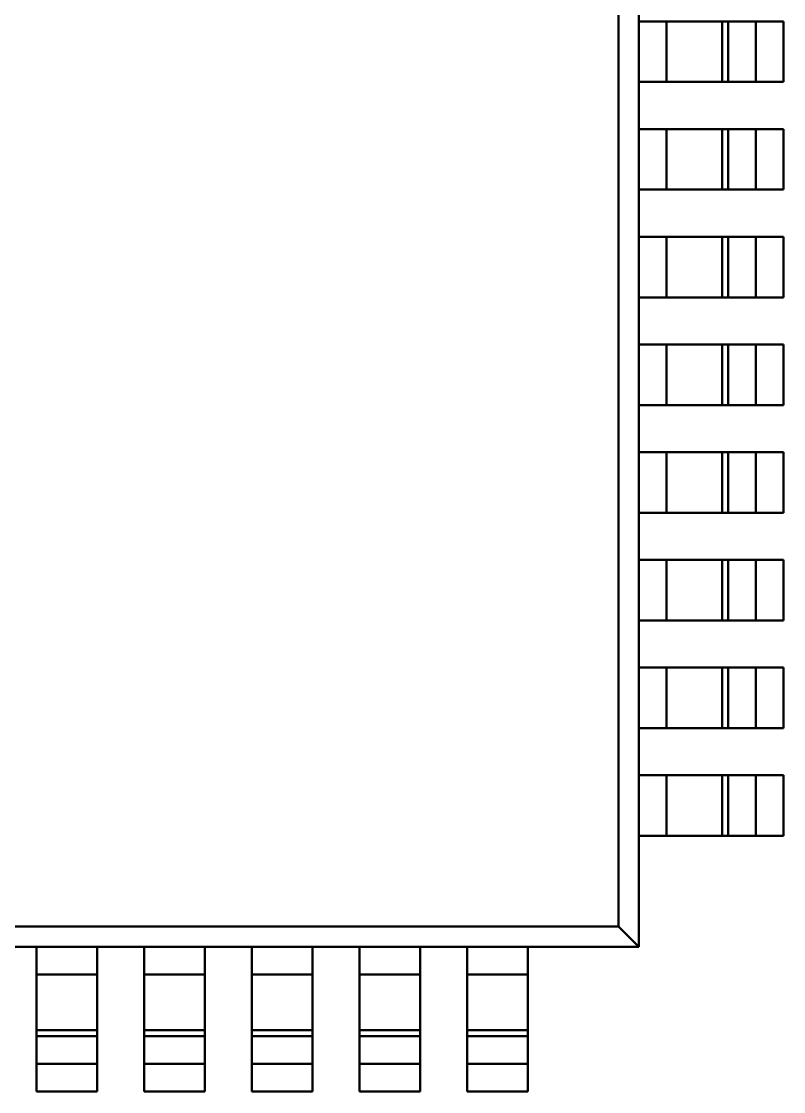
# Paper-space layout 'Layout1' of a CAD drawing. Extents: x -70 to 840, y -1 to 593.
# Drawn here: x 225.38 to 236.71, y 421.46 to 437.36 of the extents above; entities that cross this region are included whole.
import ezdxf

# ---------------------------------------------------------------- set-up
doc = ezdxf.new("R2010")
doc.units = 0
doc.header["$MEASUREMENT"] = 0
doc.layers.add('Основная', color=7, linetype='CONTINUOUS', lineweight=50)

psp = doc.layouts.get("Layout1")

# ---------------------------------------------------------------- linework, layer by layer
at = {"layer": 'Основная'}
for p, q in [((234.556, 423.615), (234.556, 443.815)), ((234.556, 423.615), (234.556, 443.815)), ((234.252, 423.919), (234.252, 443.511)), ((234.252, 423.919), (234.252, 443.511)), ((234.556, 437.365), (234.968, 437.365)), ((234.556, 437.365), (234.968, 437.365)), ((234.968, 437.365), (235.19, 437.365)), ((234.968, 436.465), (234.968, 437.365)), ((234.968, 437.365), (235.19, 437.365)), ((234.968, 436.465), (234.968, 437.365)), ((235.19, 437.365), (235.394, 437.365)), ((235.19, 437.365), (235.394, 437.365)), ((235.394, 437.365), (235.572, 437.365)), ((235.394, 437.365), (235.572, 437.365)), ((235.572, 437.365), (235.708, 437.365)), ((235.572, 437.365), (235.708, 437.365)), ((235.708, 437.365), (235.792, 437.365)), ((235.708, 437.365), (235.792, 437.365)), ((235.792, 437.365), (235.882, 437.365)), ((235.792, 436.465), (235.792, 437.365)), ((235.792, 437.365), (235.882, 437.365)), ((235.792, 436.465), (235.792, 437.365)), ((235.882, 437.365), (235.924, 437.365)), ((235.882, 436.465), (235.882, 437.365)), ((235.882, 437.365), (235.924, 437.365)), ((235.882, 436.465), (235.882, 437.365)), ((235.924, 437.365), (235.992, 437.365)), ((235.924, 437.365), (235.992, 437.365)), ((235.992, 437.365), (236.08, 437.365)), ((235.992, 437.365), (236.08, 437.365)), ((236.08, 437.365), (236.184, 437.365)), ((236.08, 437.365), (236.184, 437.365)), ((236.184, 437.365), (236.294, 437.365)), ((236.184, 437.365), (236.294, 437.365)), ((236.294, 437.365), (236.706, 437.365)), ((236.294, 436.465), (236.294, 437.365)), ((236.294, 437.365), (236.706, 437.365)), ((236.294, 436.465), (236.294, 437.365)), ((236.706, 436.465), (236.706, 437.365)), ((236.706, 436.465), (236.706, 437.365)), ((236.706, 436.465), (236.706, 437.365)), ((236.706, 436.465), (236.706, 437.365)), ((234.556, 435.765), (234.556, 436.465)), ((234.556, 436.465), (236.706, 436.465)), ((234.556, 436.465), (234.968, 436.465)), ((234.556, 435.765), (234.556, 436.465)), ((234.556, 436.465), (236.706, 436.465)), ((234.556, 436.465), (234.968, 436.465)), ((234.968, 436.465), (235.19, 436.465)), ((234.968, 436.465), (235.19, 436.465)), ((235.19, 436.465), (235.394, 436.465)), ((235.19, 436.465), (235.394, 436.465)), ((235.394, 436.465), (235.572, 436.465)), ((235.394, 436.465), (235.572, 436.465)), ((235.572, 436.465), (235.708, 436.465)), ((235.572, 436.465), (235.708, 436.465)), ((235.708, 436.465), (235.792, 436.465)), ((235.708, 436.465), (235.792, 436.465)), ((235.792, 436.465), (235.882, 436.465)), ((235.792, 436.465), (235.882, 436.465)), ((235.882, 436.465), (235.924, 436.465)), ((235.882, 436.465), (235.924, 436.465)), ((235.924, 436.465), (235.992, 436.465)), ((235.924, 436.465), (235.992, 436.465)), ((235.992, 436.465), (236.08, 436.465)), ((235.992, 436.465), (236.08, 436.465)), ((236.08, 436.465), (236.184, 436.465)), ((236.08, 436.465), (236.184, 436.465)), ((236.184, 436.465), (236.294, 436.465)), ((236.184, 436.465), (236.294, 436.465)), ((236.294, 436.465), (236.706, 436.465)), ((236.294, 436.465), (236.706, 436.465)), ((236.706, 435.765), (234.556, 435.765)), ((234.556, 435.765), (234.968, 435.765)), ((236.706, 435.765), (234.556, 435.765)), ((234.556, 435.765), (234.968, 435.765)), ((234.968, 435.765), (235.19, 435.765)), ((234.968, 435.765), (234.968, 434.865)), ((234.968, 435.765), (235.19, 435.765)), ((234.968, 435.765), (234.968, 434.865)), ((235.19, 435.765), (235.394, 435.765)), ((235.19, 435.765), (235.394, 435.765)), ((235.394, 435.765), (235.572, 435.765)), ((235.394, 435.765), (235.572, 435.765)), ((235.572, 435.765), (235.708, 435.765)), ((235.572, 435.765), (235.708, 435.765)), ((235.708, 435.765), (235.792, 435.765)), ((235.708, 435.765), (235.792, 435.765)), ((235.792, 435.765), (235.882, 435.765)), ((235.792, 435.765), (235.792, 434.865)), ((235.792, 435.765), (235.882, 435.765)), ((235.792, 435.765), (235.792, 434.865)), ((235.882, 435.765), (235.924, 435.765)), ((235.882, 435.765), (235.882, 434.865)), ((235.882, 435.765), (235.924, 435.765)), ((235.882, 435.765), (235.882, 434.865)), ((235.924, 435.765), (235.992, 435.765)), ((235.924, 435.765), (235.992, 435.765)), ((235.992, 435.765), (236.08, 435.765)), ((235.992, 435.765), (236.08, 435.765)), ((236.08, 435.765), (236.184, 435.765)), ((236.08, 435.765), (236.184, 435.765)), ((236.184, 435.765), (236.294, 435.765)), ((236.184, 435.765), (236.294, 435.765)), ((236.294, 435.765), (236.706, 435.765)), ((236.294, 435.765), (236.294, 434.865)), ((236.294, 435.765), (236.706, 435.765)), ((236.294, 435.765), (236.294, 434.865)), ((236.706, 434.865), (236.706, 435.765)), ((236.706, 435.765), (236.706, 434.865)), ((236.706, 434.865), (236.706, 435.765)), ((236.706, 435.765), (236.706, 434.865)), ((234.556, 434.165), (234.556, 434.865)), ((234.556, 434.865), (236.706, 434.865)), ((234.556, 434.865), (234.968, 434.865)), ((234.556, 434.165), (234.556, 434.865)), ((234.556, 434.865), (236.706, 434.865)), ((234.556, 434.865), (234.968, 434.865)), ((234.968, 434.865), (235.19, 434.865)), ((234.968, 434.865), (235.19, 434.865)), ((235.19, 434.865), (235.394, 434.865)), ((235.19, 434.865), (235.394, 434.865)), ((235.394, 434.865), (235.572, 434.865)), ((235.394, 434.865), (235.572, 434.865)), ((235.572, 434.865), (235.708, 434.865)), ((235.572, 434.865), (235.708, 434.865)), ((235.708, 434.865), (235.792, 434.865)), ((235.708, 434.865), (235.792, 434.865)), ((235.792, 434.865), (235.882, 434.865)), ((235.792, 434.865), (235.882, 434.865)), ((235.882, 434.865), (235.924, 434.865)), ((235.882, 434.865), (235.924, 434.865)), ((235.924, 434.865), (235.992, 434.865)), ((235.924, 434.865), (235.992, 434.865)), ((235.992, 434.865), (236.08, 434.865)), ((235.992, 434.865), (236.08, 434.865)), ((236.08, 434.865), (236.184, 434.865)), ((236.08, 434.865), (236.184, 434.865)), ((236.184, 434.865), (236.294, 434.865)), ((236.184, 434.865), (236.294, 434.865)), ((236.294, 434.865), (236.706, 434.865)), ((236.294, 434.865), (236.706, 434.865)), ((236.706, 434.165), (234.556, 434.165)), ((234.556, 434.165), (234.968, 434.165)), ((236.706, 434.165), (234.556, 434.165)), ((234.556, 434.165), (234.968, 434.165)), ((234.968, 434.165), (235.19, 434.165)), ((234.968, 434.165), (234.968, 433.265)), ((234.968, 434.165), (235.19, 434.165)), ((234.968, 434.165), (234.968, 433.265)), ((235.19, 434.165), (235.394, 434.165)), ((235.19, 434.165), (235.394, 434.165)), ((235.394, 434.165), (235.572, 434.165)), ((235.394, 434.165), (235.572, 434.165)), ((235.572, 434.165), (235.708, 434.165)), ((235.572, 434.165), (235.708, 434.165)), ((235.708, 434.165), (235.792, 434.165)), ((235.708, 434.165), (235.792, 434.165)), ((235.792, 434.165), (235.882, 434.165)), ((235.792, 434.165), (235.792, 433.265)), ((235.792, 434.165), (235.882, 434.165)), ((235.792, 434.165), (235.792, 433.265)), ((235.882, 434.165), (235.924, 434.165)), ((235.882, 434.165), (235.882, 433.265)), ((235.882, 434.165), (235.924, 434.165)), ((235.882, 434.165), (235.882, 433.265)), ((235.924, 434.165), (235.992, 434.165)), ((235.924, 434.165), (235.992, 434.165)), ((235.992, 434.165), (236.08, 434.165)), ((235.992, 434.165), (236.08, 434.165)), ((236.08, 434.165), (236.184, 434.165)), ((236.08, 434.165), (236.184, 434.165)), ((236.184, 434.165), (236.294, 434.165)), ((236.184, 434.165), (236.294, 434.165)), ((236.294, 434.165), (236.706, 434.165)), ((236.294, 434.165), (236.294, 433.265)), ((236.294, 434.165), (236.706, 434.165)), ((236.294, 434.165), (236.294, 433.265)), ((236.706, 433.265), (236.706, 434.165)), ((236.706, 434.165), (236.706, 433.265)), ((236.706, 433.265), (236.706, 434.165)), ((236.706, 434.165), (236.706, 433.265)), ((234.556, 432.565), (234.556, 433.265)), ((234.556, 433.265), (236.706, 433.265)), ((234.556, 433.265), (234.968, 433.265)), ((234.556, 432.565), (234.556, 433.265)), ((234.556, 433.265), (236.706, 433.265)), ((234.556, 433.265), (234.968, 433.265)), ((234.968, 433.265), (235.19, 433.265)), ((234.968, 433.265), (235.19, 433.265)), ((235.19, 433.265), (235.394, 433.265)), ((235.19, 433.265), (235.394, 433.265)), ((235.394, 433.265), (235.572, 433.265)), ((235.394, 433.265), (235.572, 433.265)), ((235.572, 433.265), (235.708, 433.265)), ((235.572, 433.265), (235.708, 433.265)), ((235.708, 433.265), (235.792, 433.265)), ((235.708, 433.265), (235.792, 433.265)), ((235.792, 433.265), (235.882, 433.265)), ((235.792, 433.265), (235.882, 433.265)), ((235.882, 433.265), (235.924, 433.265)), ((235.882, 433.265), (235.924, 433.265)), ((235.924, 433.265), (235.992, 433.265)), ((235.924, 433.265), (235.992, 433.265)), ((235.992, 433.265), (236.08, 433.265)), ((235.992, 433.265), (236.08, 433.265)), ((236.08, 433.265), (236.184, 433.265)), ((236.08, 433.265), (236.184, 433.265)), ((236.184, 433.265), (236.294, 433.265)), ((236.184, 433.265), (236.294, 433.265)), ((236.294, 433.265), (236.706, 433.265)), ((236.294, 433.265), (236.706, 433.265)), ((236.706, 432.565), (234.556, 432.565)), ((234.556, 432.565), (234.968, 432.565)), ((236.706, 432.565), (234.556, 432.565)), ((234.556, 432.565), (234.968, 432.565)), ((234.968, 432.565), (235.19, 432.565)), ((234.968, 432.565), (234.968, 431.665)), ((234.968, 432.565), (235.19, 432.565)), ((234.968, 432.565), (234.968, 431.665)), ((235.19, 432.565), (235.394, 432.565)), ((235.19, 432.565), (235.394, 432.565)), ((235.394, 432.565), (235.572, 432.565)), ((235.394, 432.565), (235.572, 432.565)), ((235.572, 432.565), (235.708, 432.565)), ((235.572, 432.565), (235.708, 432.565)), ((235.708, 432.565), (235.792, 432.565)), ((235.708, 432.565), (235.792, 432.565)), ((235.792, 432.565), (235.882, 432.565)), ((235.792, 432.565), (235.792, 431.665)), ((235.792, 432.565), (235.882, 432.565)), ((235.792, 432.565), (235.792, 431.665)), ((235.882, 432.565), (235.924, 432.565)), ((235.882, 432.565), (235.882, 431.665)), ((235.882, 432.565), (235.924, 432.565)), ((235.882, 432.565), (235.882, 431.665)), ((235.924, 432.565), (235.992, 432.565)), ((235.924, 432.565), (235.992, 432.565)), ((235.992, 432.565), (236.08, 432.565)), ((235.992, 432.565), (236.08, 432.565)), ((236.08, 432.565), (236.184, 432.565)), ((236.08, 432.565), (236.184, 432.565)), ((236.184, 432.565), (236.294, 432.565)), ((236.184, 432.565), (236.294, 432.565)), ((236.294, 432.565), (236.706, 432.565)), ((236.294, 432.565), (236.294, 431.665)), ((236.294, 432.565), (236.706, 432.565)), ((236.294, 432.565), (236.294, 431.665)), ((236.706, 431.665), (236.706, 432.565)), ((236.706, 432.565), (236.706, 431.665)), ((236.706, 431.665), (236.706, 432.565)), ((236.706, 432.565), (236.706, 431.665)), ((234.556, 430.965), (234.556, 431.665)), ((234.556, 431.665), (236.706, 431.665)), ((234.556, 431.665), (234.968, 431.665)), ((234.556, 430.965), (234.556, 431.665)), ((234.556, 431.665), (236.706, 431.665)), ((234.556, 431.665), (234.968, 431.665)), ((234.968, 431.665), (235.19, 431.665)), ((234.968, 431.665), (235.19, 431.665)), ((235.19, 431.665), (235.394, 431.665)), ((235.19, 431.665), (235.394, 431.665)), ((235.394, 431.665), (235.572, 431.665)), ((235.394, 431.665), (235.572, 431.665)), ((235.572, 431.665), (235.708, 431.665)), ((235.572, 431.665), (235.708, 431.665)), ((235.708, 431.665), (235.792, 431.665)), ((235.708, 431.665), (235.792, 431.665)), ((235.792, 431.665), (235.882, 431.665)), ((235.792, 431.665), (235.882, 431.665)), ((235.882, 431.665), (235.924, 431.665)), ((235.882, 431.665), (235.924, 431.665)), ((235.924, 431.665), (235.992, 431.665)), ((235.924, 431.665), (235.992, 431.665)), ((235.992, 431.665), (236.08, 431.665)), ((235.992, 431.665), (236.08, 431.665)), ((236.08, 431.665), (236.184, 431.665)), ((236.08, 431.665), (236.184, 431.665)), ((236.184, 431.665), (236.294, 431.665)), ((236.184, 431.665), (236.294, 431.665)), ((236.294, 431.665), (236.706, 431.665)), ((236.294, 431.665), (236.706, 431.665)), ((236.706, 430.965), (234.556, 430.965)), ((234.556, 430.965), (234.968, 430.965)), ((236.706, 430.965), (234.556, 430.965)), ((234.556, 430.965), (234.968, 430.965)), ((234.968, 430.965), (235.19, 430.965)), ((234.968, 430.065), (234.968, 430.965)), ((234.968, 430.965), (235.19, 430.965)), ((234.968, 430.065), (234.968, 430.965)), ((235.19, 430.965), (235.394, 430.965)), ((235.19, 430.965), (235.394, 430.965)), ((235.394, 430.965), (235.572, 430.965)), ((235.394, 430.965), (235.572, 430.965)), ((235.572, 430.965), (235.708, 430.965)), ((235.572, 430.965), (235.708, 430.965)), ((235.708, 430.965), (235.792, 430.965)), ((235.708, 430.965), (235.792, 430.965)), ((235.792, 430.965), (235.882, 430.965)), ((235.792, 430.065), (235.792, 430.965)), ((235.792, 430.965), (235.882, 430.965)), ((235.792, 430.065), (235.792, 430.965)), ((235.882, 430.965), (235.924, 430.965)), ((235.882, 430.065), (235.882, 430.965)), ((235.882, 430.965), (235.924, 430.965)), ((235.882, 430.065), (235.882, 430.965)), ((235.924, 430.965), (235.992, 430.965)), ((235.924, 430.965), (235.992, 430.965)), ((235.992, 430.965), (236.08, 430.965)), ((235.992, 430.965), (236.08, 430.965)), ((236.08, 430.965), (236.184, 430.965)), ((236.08, 430.965), (236.184, 430.965)), ((236.184, 430.965), (236.294, 430.965)), ((236.184, 430.965), (236.294, 430.965)), ((236.294, 430.965), (236.706, 430.965)), ((236.294, 430.065), (236.294, 430.965)), ((236.294, 430.965), (236.706, 430.965)), ((236.294, 430.065), (236.294, 430.965)), ((236.706, 430.065), (236.706, 430.965)), ((236.706, 430.065), (236.706, 430.965)), ((236.706, 430.065), (236.706, 430.965)), ((236.706, 430.065), (236.706, 430.965)), ((234.556, 429.365), (234.556, 430.065)), ((234.556, 430.065), (236.706, 430.065)), ((234.556, 430.065), (234.968, 430.065)), ((234.556, 429.365), (234.556, 430.065)), ((234.556, 430.065), (236.706, 430.065)), ((234.556, 430.065), (234.968, 430.065)), ((234.968, 430.065), (235.19, 430.065)), ((234.968, 430.065), (235.19, 430.065)), ((235.19, 430.065), (235.394, 430.065)), ((235.19, 430.065), (235.394, 430.065)), ((235.394, 430.065), (235.572, 430.065)), ((235.394, 430.065), (235.572, 430.065)), ((235.572, 430.065), (235.708, 430.065)), ((235.572, 430.065), (235.708, 430.065)), ((235.708, 430.065), (235.792, 430.065)), ((235.708, 430.065), (235.792, 430.065)), ((235.792, 430.065), (235.882, 430.065)), ((235.792, 430.065), (235.882, 430.065)), ((235.882, 430.065), (235.924, 430.065)), ((235.882, 430.065), (235.924, 430.065)), ((235.924, 430.065), (235.992, 430.065)), ((235.924, 430.065), (235.992, 430.065)), ((235.992, 430.065), (236.08, 430.065)), ((235.992, 430.065), (236.08, 430.065)), ((236.08, 430.065), (236.184, 430.065)), ((236.08, 430.065), (236.184, 430.065)), ((236.184, 430.065), (236.294, 430.065)), ((236.184, 430.065), (236.294, 430.065)), ((236.294, 430.065), (236.706, 430.065)), ((236.294, 430.065), (236.706, 430.065)), ((236.706, 429.365), (234.556, 429.365)), ((234.556, 429.365), (234.968, 429.365)), ((236.706, 429.365), (234.556, 429.365)), ((234.556, 429.365), (234.968, 429.365)), ((234.968, 429.365), (235.19, 429.365)), ((234.968, 429.365), (234.968, 428.465)), ((234.968, 429.365), (235.19, 429.365)), ((234.968, 429.365), (234.968, 428.465)), ((235.19, 429.365), (235.394, 429.365)), ((235.19, 429.365), (235.394, 429.365)), ((235.394, 429.365), (235.572, 429.365)), ((235.394, 429.365), (235.572, 429.365)), ((235.572, 429.365), (235.708, 429.365)), ((235.572, 429.365), (235.708, 429.365)), ((235.708, 429.365), (235.792, 429.365)), ((235.708, 429.365), (235.792, 429.365)), ((235.792, 429.365), (235.882, 429.365)), ((235.792, 429.365), (235.792, 428.465)), ((235.792, 429.365), (235.882, 429.365)), ((235.792, 429.365), (235.792, 428.465)), ((235.882, 429.365), (235.924, 429.365)), ((235.882, 429.365), (235.882, 428.465)), ((235.882, 429.365), (235.924, 429.365)), ((235.882, 429.365), (235.882, 428.465)), ((235.924, 429.365), (235.992, 429.365)), ((235.924, 429.365), (235.992, 429.365)), ((235.992, 429.365), (236.08, 429.365)), ((235.992, 429.365), (236.08, 429.365)), ((236.08, 429.365), (236.184, 429.365)), ((236.08, 429.365), (236.184, 429.365)), ((236.184, 429.365), (236.294, 429.365)), ((236.184, 429.365), (236.294, 429.365)), ((236.294, 429.365), (236.706, 429.365)), ((236.294, 429.365), (236.294, 428.465)), ((236.294, 429.365), (236.706, 429.365)), ((236.294, 429.365), (236.294, 428.465)), ((236.706, 428.465), (236.706, 429.365)), ((236.706, 429.365), (236.706, 428.465)), ((236.706, 428.465), (236.706, 429.365)), ((236.706, 429.365), (236.706, 428.465)), ((234.556, 427.765), (234.556, 428.465)), ((234.556, 428.465), (236.706, 428.465)), ((234.556, 428.465), (234.968, 428.465)), ((234.556, 427.765), (234.556, 428.465)), ((234.556, 428.465), (236.706, 428.465)), ((234.556, 428.465), (234.968, 428.465)), ((234.968, 428.465), (235.19, 428.465)), ((234.968, 428.465), (235.19, 428.465)), ((235.19, 428.465), (235.394, 428.465)), ((235.19, 428.465), (235.394, 428.465)), ((235.394, 428.465), (235.572, 428.465)), ((235.394, 428.465), (235.572, 428.465)), ((235.572, 428.465), (235.708, 428.465)), ((235.572, 428.465), (235.708, 428.465)), ((235.708, 428.465), (235.792, 428.465)), ((235.708, 428.465), (235.792, 428.465)), ((235.792, 428.465), (235.882, 428.465)), ((235.792, 428.465), (235.882, 428.465)), ((235.882, 428.465), (235.924, 428.465)), ((235.882, 428.465), (235.924, 428.465)), ((235.924, 428.465), (235.992, 428.465)), ((235.924, 428.465), (235.992, 428.465)), ((235.992, 428.465), (236.08, 428.465)), ((235.992, 428.465), (236.08, 428.465)), ((236.08, 428.465), (236.184, 428.465)), ((236.08, 428.465), (236.184, 428.465)), ((236.184, 428.465), (236.294, 428.465)), ((236.184, 428.465), (236.294, 428.465)), ((236.294, 428.465), (236.706, 428.465)), ((236.294, 428.465), (236.706, 428.465)), ((236.706, 427.765), (234.556, 427.765)), ((234.556, 427.765), (234.968, 427.765)), ((236.706, 427.765), (234.556, 427.765)), ((234.556, 427.765), (234.968, 427.765)), ((234.968, 427.765), (235.19, 427.765)), ((234.968, 427.765), (234.968, 426.865)), ((234.968, 427.765), (235.19, 427.765)), ((234.968, 427.765), (234.968, 426.865)), ((235.19, 427.765), (235.394, 427.765)), ((235.19, 427.765), (235.394, 427.765)), ((235.394, 427.765), (235.572, 427.765)), ((235.394, 427.765), (235.572, 427.765)), ((235.572, 427.765), (235.708, 427.765)), ((235.572, 427.765), (235.708, 427.765)), ((235.708, 427.765), (235.792, 427.765)), ((235.708, 427.765), (235.792, 427.765)), ((235.792, 427.765), (235.882, 427.765)), ((235.792, 427.765), (235.792, 426.865)), ((235.792, 427.765), (235.882, 427.765)), ((235.792, 427.765), (235.792, 426.865)), ((235.882, 427.765), (235.924, 427.765)), ((235.882, 427.765), (235.882, 426.865)), ((235.882, 427.765), (235.924, 427.765)), ((235.882, 427.765), (235.882, 426.865)), ((235.924, 427.765), (235.992, 427.765)), ((235.924, 427.765), (235.992, 427.765)), ((235.992, 427.765), (236.08, 427.765)), ((235.992, 427.765), (236.08, 427.765)), ((236.08, 427.765), (236.184, 427.765)), ((236.08, 427.765), (236.184, 427.765)), ((236.184, 427.765), (236.294, 427.765)), ((236.184, 427.765), (236.294, 427.765)), ((236.294, 427.765), (236.706, 427.765)), ((236.294, 427.765), (236.294, 426.865)), ((236.294, 427.765), (236.706, 427.765)), ((236.294, 427.765), (236.294, 426.865)), ((236.706, 426.865), (236.706, 427.765)), ((236.706, 427.765), (236.706, 426.865)), ((236.706, 426.865), (236.706, 427.765)), ((236.706, 427.765), (236.706, 426.865)), ((234.556, 426.165), (234.556, 426.865)), ((234.556, 426.865), (236.706, 426.865)), ((234.556, 426.865), (234.968, 426.865)), ((234.556, 426.165), (234.556, 426.865)), ((234.556, 426.865), (236.706, 426.865)), ((234.556, 426.865), (234.968, 426.865)), ((234.968, 426.865), (235.19, 426.865)), ((234.968, 426.865), (235.19, 426.865)), ((235.19, 426.865), (235.394, 426.865)), ((235.19, 426.865), (235.394, 426.865)), ((235.394, 426.865), (235.572, 426.865)), ((235.394, 426.865), (235.572, 426.865)), ((235.572, 426.865), (235.708, 426.865)), ((235.572, 426.865), (235.708, 426.865)), ((235.708, 426.865), (235.792, 426.865)), ((235.708, 426.865), (235.792, 426.865)), ((235.792, 426.865), (235.882, 426.865)), ((235.792, 426.865), (235.882, 426.865)), ((235.882, 426.865), (235.924, 426.865)), ((235.882, 426.865), (235.924, 426.865)), ((235.924, 426.865), (235.992, 426.865)), ((235.924, 426.865), (235.992, 426.865)), ((235.992, 426.865), (236.08, 426.865)), ((235.992, 426.865), (236.08, 426.865)), ((236.08, 426.865), (236.184, 426.865)), ((236.08, 426.865), (236.184, 426.865)), ((236.184, 426.865), (236.294, 426.865)), ((236.184, 426.865), (236.294, 426.865)), ((236.294, 426.865), (236.706, 426.865)), ((236.294, 426.865), (236.706, 426.865)), ((236.706, 426.165), (234.556, 426.165)), ((234.556, 426.165), (234.968, 426.165)), ((236.706, 426.165), (234.556, 426.165)), ((234.556, 426.165), (234.968, 426.165)), ((234.968, 426.165), (235.19, 426.165)), ((234.968, 426.165), (234.968, 425.265)), ((234.968, 426.165), (235.19, 426.165)), ((234.968, 426.165), (234.968, 425.265)), ((235.19, 426.165), (235.394, 426.165)), ((235.19, 426.165), (235.394, 426.165)), ((235.394, 426.165), (235.572, 426.165)), ((235.394, 426.165), (235.572, 426.165)), ((235.572, 426.165), (235.708, 426.165)), ((235.572, 426.165), (235.708, 426.165)), ((235.708, 426.165), (235.792, 426.165)), ((235.708, 426.165), (235.792, 426.165)), ((235.792, 426.165), (235.882, 426.165)), ((235.792, 426.165), (235.792, 425.265)), ((235.792, 426.165), (235.882, 426.165)), ((235.792, 426.165), (235.792, 425.265)), ((235.882, 426.165), (235.924, 426.165)), ((235.882, 426.165), (235.882, 425.265)), ((235.882, 426.165), (235.924, 426.165)), ((235.882, 426.165), (235.882, 425.265)), ((235.924, 426.165), (235.992, 426.165)), ((235.924, 426.165), (235.992, 426.165)), ((235.992, 426.165), (236.08, 426.165)), ((235.992, 426.165), (236.08, 426.165)), ((236.08, 426.165), (236.184, 426.165)), ((236.08, 426.165), (236.184, 426.165)), ((236.184, 426.165), (236.294, 426.165)), ((236.184, 426.165), (236.294, 426.165)), ((236.294, 426.165), (236.706, 426.165)), ((236.294, 426.165), (236.294, 425.265)), ((236.294, 426.165), (236.706, 426.165)), ((236.294, 426.165), (236.294, 425.265)), ((236.706, 425.265), (236.706, 426.165)), ((236.706, 426.165), (236.706, 425.265)), ((236.706, 425.265), (236.706, 426.165)), ((236.706, 426.165), (236.706, 425.265)), ((234.556, 423.615), (234.556, 425.265)), ((234.556, 425.265), (236.706, 425.265)), ((234.556, 425.265), (234.968, 425.265)), ((234.556, 423.615), (234.556, 425.265)), ((234.556, 425.265), (236.706, 425.265)), ((234.556, 425.265), (234.968, 425.265)), ((234.968, 425.265), (235.19, 425.265)), ((234.968, 425.265), (235.19, 425.265)), ((235.19, 425.265), (235.394, 425.265)), ((235.19, 425.265), (235.394, 425.265)), ((235.394, 425.265), (235.572, 425.265)), ((235.394, 425.265), (235.572, 425.265)), ((235.572, 425.265), (235.708, 425.265)), ((235.572, 425.265), (235.708, 425.265)), ((235.708, 425.265), (235.792, 425.265)), ((235.708, 425.265), (235.792, 425.265)), ((235.792, 425.265), (235.882, 425.265)), ((235.792, 425.265), (235.882, 425.265)), ((235.882, 425.265), (235.924, 425.265)), ((235.882, 425.265), (235.924, 425.265)), ((235.924, 425.265), (235.992, 425.265)), ((235.924, 425.265), (235.992, 425.265)), ((235.992, 425.265), (236.08, 425.265)), ((235.992, 425.265), (236.08, 425.265)), ((236.08, 425.265), (236.184, 425.265)), ((236.08, 425.265), (236.184, 425.265)), ((236.184, 425.265), (236.294, 425.265)), ((236.184, 425.265), (236.294, 425.265)), ((236.294, 425.265), (236.706, 425.265)), ((236.294, 425.265), (236.706, 425.265)), ((214.66, 423.919), (234.252, 423.919)), ((214.66, 423.919), (234.252, 423.919)), ((234.252, 423.919), (234.556, 423.615)), ((234.252, 423.919), (234.556, 423.615)), ((214.356, 423.615), (234.556, 423.615)), ((214.356, 423.615), (234.556, 423.615)), ((224.906, 423.615), (225.606, 423.615)), ((224.906, 423.615), (225.606, 423.615)), ((225.606, 423.615), (225.606, 421.465)), ((225.606, 423.203), (225.606, 423.615)), ((225.606, 423.615), (225.606, 421.465)), ((225.606, 423.203), (225.606, 423.615)), ((226.506, 421.465), (226.506, 423.615)), ((226.506, 423.615), (227.206, 423.615)), ((226.506, 423.615), (226.506, 423.203)), ((226.506, 421.465), (226.506, 423.615)), ((226.506, 423.615), (227.206, 423.615)), ((226.506, 423.615), (226.506, 423.203)), ((227.206, 423.615), (227.206, 421.465)), ((227.206, 423.615), (227.206, 423.203)), ((227.206, 423.615), (227.206, 421.465)), ((227.206, 423.615), (227.206, 423.203)), ((228.106, 421.465), (228.106, 423.615)), ((228.106, 423.615), (228.806, 423.615)), ((228.106, 423.615), (228.106, 423.203)), ((228.106, 421.465), (228.106, 423.615)), ((228.106, 423.615), (228.806, 423.615)), ((228.106, 423.615), (228.106, 423.203)), ((228.806, 423.615), (228.806, 421.465)), ((228.806, 423.615), (228.806, 423.203)), ((228.806, 423.615), (228.806, 421.465)), ((228.806, 423.615), (228.806, 423.203)), ((229.706, 421.465), (229.706, 423.615)), ((229.706, 423.615), (230.406, 423.615)), ((229.706, 423.615), (229.706, 423.203)), ((229.706, 421.465), (229.706, 423.615)), ((229.706, 423.615), (230.406, 423.615)), ((229.706, 423.615), (229.706, 423.203)), ((230.406, 423.615), (230.406, 421.465)), ((230.406, 423.615), (230.406, 423.203)), ((230.406, 423.615), (230.406, 421.465)), ((230.406, 423.615), (230.406, 423.203)), ((231.306, 421.465), (231.306, 423.615)), ((231.306, 423.615), (232.006, 423.615)), ((231.306, 423.615), (231.306, 423.203)), ((231.306, 421.465), (231.306, 423.615)), ((231.306, 423.615), (232.006, 423.615)), ((231.306, 423.615), (231.306, 423.203)), ((232.006, 423.615), (232.006, 421.465)), ((232.006, 423.615), (232.006, 423.203)), ((232.006, 423.615), (232.006, 421.465)), ((232.006, 423.615), (232.006, 423.203)), ((232.906, 421.465), (232.906, 423.615)), ((232.906, 423.615), (234.556, 423.615)), ((232.906, 423.615), (232.906, 423.203)), ((232.906, 421.465), (232.906, 423.615)), ((232.906, 423.615), (234.556, 423.615)), ((232.906, 423.615), (232.906, 423.203)), ((225.606, 423.203), (225.606, 422.983)), ((225.606, 423.203), (226.506, 423.203)), ((225.606, 423.203), (225.606, 422.983)), ((225.606, 423.203), (226.506, 423.203)), ((226.506, 423.203), (226.506, 422.983)), ((226.506, 423.203), (226.506, 422.983)), ((227.206, 423.203), (227.206, 422.983)), ((227.206, 423.203), (228.106, 423.203)), ((227.206, 423.203), (227.206, 422.983)), ((227.206, 423.203), (228.106, 423.203)), ((228.106, 423.203), (228.106, 422.983)), ((228.106, 423.203), (228.106, 422.983)), ((228.806, 423.203), (228.806, 422.983)), ((228.806, 423.203), (229.706, 423.203)), ((228.806, 423.203), (228.806, 422.983)), ((228.806, 423.203), (229.706, 423.203)), ((229.706, 423.203), (229.706, 422.983)), ((229.706, 423.203), (229.706, 422.983)), ((230.406, 423.203), (230.406, 422.983)), ((230.406, 423.203), (231.306, 423.203)), ((230.406, 423.203), (230.406, 422.983)), ((230.406, 423.203), (231.306, 423.203)), ((231.306, 423.203), (231.306, 422.983)), ((231.306, 423.203), (231.306, 422.983)), ((232.006, 423.203), (232.006, 422.983)), ((232.006, 423.203), (232.906, 423.203)), ((232.006, 423.203), (232.006, 422.983)), ((232.006, 423.203), (232.906, 423.203)), ((232.906, 423.203), (232.906, 422.983)), ((232.906, 423.203), (232.906, 422.983)), ((225.606, 422.983), (225.606, 422.777)), ((225.606, 422.983), (225.606, 422.777)), ((226.506, 422.983), (226.506, 422.777)), ((226.506, 422.983), (226.506, 422.777)), ((227.206, 422.983), (227.206, 422.777)), ((227.206, 422.983), (227.206, 422.777)), ((228.106, 422.983), (228.106, 422.777)), ((228.106, 422.983), (228.106, 422.777)), ((228.806, 422.983), (228.806, 422.777)), ((228.806, 422.983), (228.806, 422.777)), ((229.706, 422.983), (229.706, 422.777)), ((229.706, 422.983), (229.706, 422.777)), ((230.406, 422.983), (230.406, 422.777)), ((230.406, 422.983), (230.406, 422.777)), ((231.306, 422.983), (231.306, 422.777)), ((231.306, 422.983), (231.306, 422.777)), ((232.006, 422.983), (232.006, 422.777)), ((232.006, 422.983), (232.006, 422.777)), ((232.906, 422.777), (232.906, 422.983)), ((232.906, 422.777), (232.906, 422.983)), ((225.606, 422.777), (225.606, 422.599)), ((225.606, 422.777), (225.606, 422.599)), ((226.506, 422.777), (226.506, 422.599)), ((226.506, 422.777), (226.506, 422.599)), ((227.206, 422.777), (227.206, 422.599)), ((227.206, 422.777), (227.206, 422.599)), ((228.106, 422.777), (228.106, 422.599)), ((228.106, 422.777), (228.106, 422.599)), ((228.806, 422.777), (228.806, 422.599)), ((228.806, 422.777), (228.806, 422.599)), ((229.706, 422.777), (229.706, 422.599)), ((229.706, 422.777), (229.706, 422.599)), ((230.406, 422.777), (230.406, 422.599)), ((230.406, 422.777), (230.406, 422.599)), ((231.306, 422.777), (231.306, 422.599)), ((231.306, 422.777), (231.306, 422.599)), ((232.006, 422.777), (232.006, 422.599)), ((232.006, 422.777), (232.006, 422.599)), ((232.906, 422.777), (232.906, 422.599)), ((232.906, 422.777), (232.906, 422.599)), ((225.606, 422.599), (225.606, 422.465)), ((225.606, 422.599), (225.606, 422.465)), ((225.606, 422.379), (225.606, 422.465)), ((225.606, 422.379), (225.606, 422.465)), ((226.506, 422.599), (226.506, 422.465)), ((226.506, 422.599), (226.506, 422.465)), ((226.506, 422.465), (226.506, 422.379)), ((226.506, 422.465), (226.506, 422.379)), ((227.206, 422.599), (227.206, 422.465)), ((227.206, 422.599), (227.206, 422.465)), ((227.206, 422.465), (227.206, 422.379)), ((227.206, 422.465), (227.206, 422.379)), ((228.106, 422.599), (228.106, 422.465)), ((228.106, 422.599), (228.106, 422.465)), ((228.106, 422.465), (228.106, 422.379)), ((228.106, 422.465), (228.106, 422.379)), ((228.806, 422.599), (228.806, 422.465)), ((228.806, 422.599), (228.806, 422.465)), ((228.806, 422.465), (228.806, 422.379)), ((228.806, 422.465), (228.806, 422.379)), ((229.706, 422.599), (229.706, 422.465)), ((229.706, 422.599), (229.706, 422.465)), ((229.706, 422.465), (229.706, 422.379)), ((229.706, 422.465), (229.706, 422.379)), ((230.406, 422.599), (230.406, 422.465)), ((230.406, 422.599), (230.406, 422.465)), ((230.406, 422.465), (230.406, 422.379)), ((230.406, 422.465), (230.406, 422.379)), ((231.306, 422.599), (231.306, 422.465)), ((231.306, 422.599), (231.306, 422.465)), ((231.306, 422.465), (231.306, 422.379)), ((231.306, 422.465), (231.306, 422.379)), ((232.006, 422.599), (232.006, 422.465)), ((232.006, 422.599), (232.006, 422.465)), ((232.006, 422.465), (232.006, 422.379)), ((232.006, 422.465), (232.006, 422.379)), ((232.906, 422.599), (232.906, 422.465)), ((232.906, 422.599), (232.906, 422.465)), ((232.906, 422.465), (232.906, 422.379)), ((232.906, 422.465), (232.906, 422.379)), ((225.606, 422.379), (225.606, 422.289)), ((225.606, 422.379), (226.506, 422.379)), ((225.606, 422.379), (225.606, 422.289)), ((225.606, 422.379), (226.506, 422.379)), ((226.506, 422.379), (226.506, 422.289)), ((226.506, 422.379), (226.506, 422.289)), ((227.206, 422.379), (227.206, 422.289)), ((227.206, 422.379), (228.106, 422.379)), ((227.206, 422.379), (227.206, 422.289)), ((227.206, 422.379), (228.106, 422.379)), ((228.106, 422.379), (228.106, 422.289)), ((228.106, 422.379), (228.106, 422.289)), ((228.806, 422.379), (228.806, 422.289)), ((228.806, 422.379), (229.706, 422.379)), ((228.806, 422.379), (228.806, 422.289)), ((228.806, 422.379), (229.706, 422.379)), ((229.706, 422.379), (229.706, 422.289)), ((229.706, 422.379), (229.706, 422.289)), ((230.406, 422.379), (230.406, 422.289)), ((230.406, 422.379), (231.306, 422.379)), ((230.406, 422.379), (230.406, 422.289)), ((230.406, 422.379), (231.306, 422.379)), ((231.306, 422.379), (231.306, 422.289)), ((231.306, 422.379), (231.306, 422.289)), ((232.006, 422.379), (232.006, 422.289)), ((232.006, 422.379), (232.906, 422.379)), ((232.006, 422.379), (232.006, 422.289)), ((232.006, 422.379), (232.906, 422.379)), ((232.906, 422.379), (232.906, 422.289)), ((232.906, 422.379), (232.906, 422.289)), ((225.606, 422.289), (225.606, 422.247)), ((225.606, 422.289), (226.506, 422.289)), ((225.606, 422.289), (225.606, 422.247)), ((225.606, 422.289), (226.506, 422.289)), ((225.606, 422.247), (225.606, 422.179)), ((225.606, 422.247), (225.606, 422.179)), ((225.606, 422.179), (225.606, 422.091)), ((225.606, 422.179), (225.606, 422.091)), ((226.506, 422.289), (226.506, 422.247)), ((226.506, 422.289), (226.506, 422.247)), ((226.506, 422.247), (226.506, 422.179)), ((226.506, 422.247), (226.506, 422.179)), ((226.506, 422.179), (226.506, 422.091)), ((226.506, 422.179), (226.506, 422.091)), ((227.206, 422.289), (227.206, 422.247)), ((227.206, 422.289), (228.106, 422.289)), ((227.206, 422.289), (227.206, 422.247)), ((227.206, 422.289), (228.106, 422.289)), ((227.206, 422.247), (227.206, 422.179)), ((227.206, 422.247), (227.206, 422.179)), ((227.206, 422.179), (227.206, 422.091)), ((227.206, 422.179), (227.206, 422.091)), ((228.106, 422.289), (228.106, 422.247)), ((228.106, 422.289), (228.106, 422.247)), ((228.106, 422.247), (228.106, 422.179)), ((228.106, 422.247), (228.106, 422.179)), ((228.106, 422.179), (228.106, 422.091)), ((228.106, 422.179), (228.106, 422.091)), ((228.806, 422.289), (228.806, 422.247)), ((228.806, 422.289), (229.706, 422.289)), ((228.806, 422.289), (228.806, 422.247)), ((228.806, 422.289), (229.706, 422.289)), ((228.806, 422.247), (228.806, 422.179)), ((228.806, 422.247), (228.806, 422.179)), ((228.806, 422.179), (228.806, 422.091)), ((228.806, 422.179), (228.806, 422.091)), ((229.706, 422.289), (229.706, 422.247)), ((229.706, 422.289), (229.706, 422.247)), ((229.706, 422.247), (229.706, 422.179)), ((229.706, 422.247), (229.706, 422.179)), ((229.706, 422.179), (229.706, 422.091)), ((229.706, 422.179), (229.706, 422.091)), ((230.406, 422.289), (230.406, 422.247)), ((230.406, 422.289), (231.306, 422.289)), ((230.406, 422.289), (230.406, 422.247)), ((230.406, 422.289), (231.306, 422.289)), ((230.406, 422.247), (230.406, 422.179)), ((230.406, 422.247), (230.406, 422.179)), ((230.406, 422.179), (230.406, 422.091)), ((230.406, 422.179), (230.406, 422.091)), ((231.306, 422.289), (231.306, 422.247)), ((231.306, 422.289), (231.306, 422.247)), ((231.306, 422.247), (231.306, 422.179)), ((231.306, 422.247), (231.306, 422.179)), ((231.306, 422.179), (231.306, 422.091)), ((231.306, 422.179), (231.306, 422.091)), ((232.006, 422.289), (232.006, 422.247)), ((232.006, 422.289), (232.906, 422.289)), ((232.006, 422.289), (232.006, 422.247)), ((232.006, 422.289), (232.906, 422.289)), ((232.006, 422.247), (232.006, 422.179)), ((232.006, 422.247), (232.006, 422.179)), ((232.006, 422.179), (232.006, 422.091)), ((232.006, 422.179), (232.006, 422.091)), ((232.906, 422.289), (232.906, 422.247)), ((232.906, 422.289), (232.906, 422.247)), ((232.906, 422.247), (232.906, 422.179)), ((232.906, 422.247), (232.906, 422.179)), ((232.906, 422.179), (232.906, 422.091)), ((232.906, 422.179), (232.906, 422.091)), ((225.606, 422.091), (225.606, 421.987)), ((225.606, 422.091), (225.606, 421.987)), ((225.606, 421.987), (225.606, 421.877)), ((225.606, 421.987), (225.606, 421.877)), ((226.506, 422.091), (226.506, 421.987)), ((226.506, 422.091), (226.506, 421.987)), ((226.506, 421.877), (226.506, 421.987)), ((226.506, 421.877), (226.506, 421.987)), ((227.206, 422.091), (227.206, 421.987)), ((227.206, 422.091), (227.206, 421.987)), ((227.206, 421.877), (227.206, 421.987)), ((227.206, 421.877), (227.206, 421.987)), ((228.106, 422.091), (228.106, 421.987)), ((228.106, 422.091), (228.106, 421.987)), ((228.106, 421.877), (228.106, 421.987)), ((228.106, 421.877), (228.106, 421.987)), ((228.806, 422.091), (228.806, 421.987)), ((228.806, 422.091), (228.806, 421.987)), ((228.806, 421.987), (228.806, 421.877)), ((228.806, 421.987), (228.806, 421.877)), ((229.706, 422.091), (229.706, 421.987)), ((229.706, 422.091), (229.706, 421.987)), ((229.706, 421.987), (229.706, 421.877)), ((229.706, 421.987), (229.706, 421.877)), ((230.406, 422.091), (230.406, 421.987)), ((230.406, 422.091), (230.406, 421.987)), ((230.406, 421.987), (230.406, 421.877)), ((230.406, 421.987), (230.406, 421.877)), ((231.306, 422.091), (231.306, 421.987)), ((231.306, 422.091), (231.306, 421.987)), ((231.306, 421.987), (231.306, 421.877)), ((231.306, 421.987), (231.306, 421.877)), ((232.006, 422.091), (232.006, 421.987)), ((232.006, 422.091), (232.006, 421.987)), ((232.006, 421.987), (232.006, 421.877)), ((232.006, 421.987), (232.006, 421.877)), ((232.906, 422.091), (232.906, 421.987)), ((232.906, 422.091), (232.906, 421.987)), ((232.906, 421.987), (232.906, 421.877)), ((232.906, 421.987), (232.906, 421.877)), ((225.606, 421.465), (225.606, 421.877)), ((225.606, 421.877), (226.506, 421.877)), ((225.606, 421.465), (225.606, 421.877)), ((225.606, 421.877), (226.506, 421.877)), ((226.506, 421.877), (226.506, 421.465)), ((226.506, 421.877), (226.506, 421.465)), ((227.206, 421.877), (227.206, 421.465)), ((227.206, 421.877), (228.106, 421.877)), ((227.206, 421.877), (227.206, 421.465)), ((227.206, 421.877), (228.106, 421.877)), ((228.106, 421.877), (228.106, 421.465)), ((228.106, 421.877), (228.106, 421.465)), ((228.806, 421.877), (228.806, 421.465)), ((228.806, 421.877), (229.706, 421.877)), ((228.806, 421.877), (228.806, 421.465)), ((228.806, 421.877), (229.706, 421.877)), ((229.706, 421.877), (229.706, 421.465)), ((229.706, 421.877), (229.706, 421.465)), ((230.406, 421.877), (230.406, 421.465)), ((230.406, 421.877), (231.306, 421.877)), ((230.406, 421.877), (230.406, 421.465)), ((230.406, 421.877), (231.306, 421.877)), ((231.306, 421.877), (231.306, 421.465)), ((231.306, 421.877), (231.306, 421.465)), ((232.006, 421.877), (232.006, 421.465)), ((232.006, 421.877), (232.906, 421.877)), ((232.006, 421.877), (232.006, 421.465)), ((232.006, 421.877), (232.906, 421.877)), ((232.906, 421.877), (232.906, 421.465)), ((232.906, 421.877), (232.906, 421.465)), ((225.606, 421.465), (226.506, 421.465)), ((225.606, 421.465), (226.506, 421.465)), ((225.606, 421.465), (226.506, 421.465)), ((225.606, 421.465), (226.506, 421.465)), ((227.206, 421.465), (228.106, 421.465)), ((227.206, 421.465), (228.106, 421.465)), ((227.206, 421.465), (228.106, 421.465)), ((227.206, 421.465), (228.106, 421.465)), ((228.806, 421.465), (229.706, 421.465)), ((228.806, 421.465), (229.706, 421.465)), ((228.806, 421.465), (229.706, 421.465)), ((228.806, 421.465), (229.706, 421.465)), ((230.406, 421.465), (231.306, 421.465)), ((230.406, 421.465), (231.306, 421.465)), ((230.406, 421.465), (231.306, 421.465)), ((230.406, 421.465), (231.306, 421.465)), ((232.006, 421.465), (232.906, 421.465)), ((232.006, 421.465), (232.906, 421.465)), ((232.006, 421.465), (232.906, 421.465)), ((232.006, 421.465), (232.906, 421.465))]:
    psp.add_line(p, q, dxfattribs=at)

doc.saveas('drawing.dxf')
